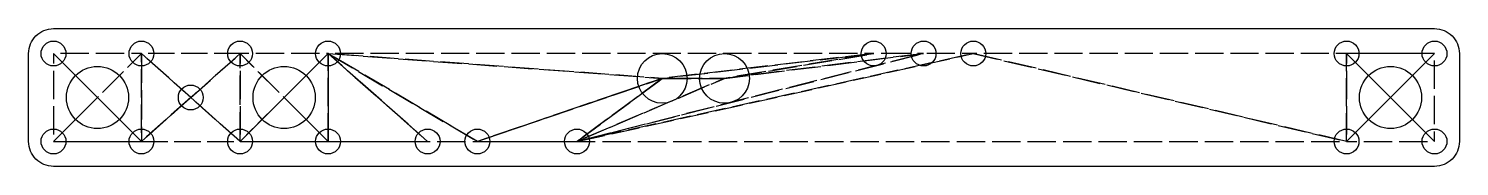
# Model space of a CAD drawing. Header units: millimetres. Extents: x -11 to 219, y -11 to 11.
import ezdxf

# ---------------------------------------------------------------- set-up
doc = ezdxf.new("R2010")
doc.units = ezdxf.units.MM
doc.linetypes.add('DASHED', pattern=[0.2067, 0.1654, -0.0413])

msp = doc.modelspace()

# ---------------------------------------------------------------- linework, layer by layer
at = {"flags": 128}
msp.add_lwpolyline([(214.93, -11.07), (-7.07, -11.07, -0.414214), (-11.07, -7.07), (-11.07, 7.07, -0.414214), (-7.07, 11.07), (214.93, 11.07, -0.414214), (218.93, 7.07), (218.93, -7.07, -0.414214)], format="xyb", close=True, dxfattribs=at)
at = {"linetype": 'DASHED', "ltscale": 27.529541, "flags": 128}
for points in [[(-7.07, -7.07), (0, 0), (-7.07, 7.07)], [(-7.07, -7.07), (0, 0), (-7.07, 7.07)], [(-7.07, 7.07), (0, 0), (7.07, 7.07)], [(-7.07, 7.07), (0, 0), (7.07, 7.07)], [(0, 0), (7.07, -7.07), (7.07, 7.07)], [(0, 0), (7.07, -7.07), (7.07, 7.07)], [(22.93, -7.07), (30, 0), (22.93, 7.07)], [(22.93, -7.07), (30, 0), (22.93, 7.07)], [(30, 0), (37.07, 7.07), (22.93, 7.07)], [(30, 0), (37.07, 7.07), (22.93, 7.07)], [(37.07, -7.07), (37.07, 7.07), (30, 0)], [(37.07, -7.07), (37.07, 7.07), (30, 0)], [(214.93, 7.07), (200.79, 7.07), (207.86, 0)], [(200.79, -7.07), (207.86, 0), (200.79, 7.07)], [(200.79, -7.07), (207.86, 0), (200.79, 7.07)], [(207.86, 0), (214.93, 7.07), (200.79, 7.07)], [(214.93, 7.07), (207.86, 0), (214.93, -7.07)], [(214.93, 7.07), (207.86, 0), (214.93, -7.07)], [(-7.07, -7.07), (7.07, -7.07), (0, 0)], [(0, 0), (-7.07, -7.07), (7.07, -7.07)], [(22.93, -7.07), (37.07, -7.07), (30, 0)], [(37.07, -7.07), (30, 0), (22.93, -7.07)], [(214.93, -7.07), (207.86, 0), (200.79, -7.07)], [(214.93, -7.07), (207.86, 0), (200.79, -7.07)]]:
    msp.add_lwpolyline(points, close=True, dxfattribs=at)
at = {"linetype": 'DASHED', "ltscale": 28.535723, "flags": 128}
for points in [[(7.07, 7.07), (7.07, -7.07), (15, 0)], [(7.07, 7.07), (7.07, -7.07), (15, 0)], [(22.93, -7.07), (22.93, 7.07), (15, 0)], [(22.93, -7.07), (22.93, 7.07), (15, 0)]]:
    msp.add_lwpolyline(points, close=True, dxfattribs=at)
at = {"linetype": 'DASHED', "ltscale": 25.644987, "flags": 128}
for points in [[(7.07, 7.07), (15, 0), (22.93, 7.07)], [(7.07, 7.07), (15, 0), (22.93, 7.07)], [(7.07, -7.07), (22.93, -7.07), (15, 0)], [(22.93, -7.07), (15, 0), (7.07, -7.07)]]:
    msp.add_lwpolyline(points, close=True, dxfattribs=at)
at = {"linetype": 'DASHED', "ltscale": 27.681713, "flags": 128}
for points in [[(37.07, -7.07), (53.07, -7.07), (37.07, 7.07)], [(37.07, 7.07), (37.07, -7.07), (53.07, -7.07)]]:
    msp.add_lwpolyline(points, close=True, dxfattribs=at)
at = {"linetype": 'DASHED', "ltscale": 27.43803, "flags": 128}
msp.add_lwpolyline([(37.07, 7.07), (90.79, 3.07), (124.79, 7.07)], close=True, dxfattribs=at)
msp.add_lwpolyline([(37.07, 7.07), (90.79, 3.07), (124.79, 7.07)], close=True, dxfattribs=at)
at = {"linetype": 'DASHED', "ltscale": 27.678246, "flags": 128}
msp.add_lwpolyline([(37.07, 7.07), (53.07, -7.07), (61.07, -7.07)], close=True, dxfattribs=at)
msp.add_lwpolyline([(37.07, 7.07), (53.07, -7.07), (61.07, -7.07)], close=True, dxfattribs=at)
at = {"linetype": 'DASHED', "ltscale": 27.363346, "flags": 128}
msp.add_lwpolyline([(37.07, 7.07), (61.07, -7.07), (90.79, 3.07)], close=True, dxfattribs=at)
msp.add_lwpolyline([(37.07, 7.07), (61.07, -7.07), (90.79, 3.07)], close=True, dxfattribs=at)
at = {"linetype": 'DASHED', "ltscale": 27.557087, "flags": 128}
msp.add_lwpolyline([(200.79, -7.07), (140.79, 7.07), (77.07, -7.07)], close=True, dxfattribs=at)
msp.add_lwpolyline([(200.79, -7.07), (140.79, 7.07), (77.07, -7.07)], close=True, dxfattribs=at)
at = {"linetype": 'DASHED', "ltscale": 27.50234, "flags": 128}
msp.add_lwpolyline([(77.07, -7.07), (140.79, 7.07), (132.79, 7.07)], close=True, dxfattribs=at)
msp.add_lwpolyline([(77.07, -7.07), (140.79, 7.07), (132.79, 7.07)], close=True, dxfattribs=at)
at = {"linetype": 'DASHED', "ltscale": 27.94508, "flags": 128}
msp.add_lwpolyline([(77.07, -7.07), (132.79, 7.07), (100.79, 3.07)], close=True, dxfattribs=at)
msp.add_lwpolyline([(77.07, -7.07), (132.79, 7.07), (100.79, 3.07)], close=True, dxfattribs=at)
at = {"linetype": 'DASHED', "ltscale": 27.642935, "flags": 128}
msp.add_lwpolyline([(124.79, 7.07), (90.79, 3.07), (100.79, 3.07)], close=True, dxfattribs=at)
msp.add_lwpolyline([(124.79, 7.07), (90.79, 3.07), (100.79, 3.07)], close=True, dxfattribs=at)
at = {"linetype": 'DASHED', "ltscale": 28.40308, "flags": 128}
msp.add_lwpolyline([(124.79, 7.07), (100.79, 3.07), (132.79, 7.07)], close=True, dxfattribs=at)
msp.add_lwpolyline([(124.79, 7.07), (100.79, 3.07), (132.79, 7.07)], close=True, dxfattribs=at)
at = {"linetype": 'DASHED', "ltscale": 27.371851, "flags": 128}
msp.add_lwpolyline([(200.79, -7.07), (200.79, 7.07), (140.79, 7.07)], close=True, dxfattribs=at)
msp.add_lwpolyline([(200.79, -7.07), (200.79, 7.07), (140.79, 7.07)], close=True, dxfattribs=at)
at = {"linetype": 'DASHED', "ltscale": 28.348991, "flags": 128}
for points in [[(61.07, -7.07), (77.07, -7.07), (90.79, 3.07)], [(77.07, -7.07), (90.79, 3.07), (61.07, -7.07)]]:
    msp.add_lwpolyline(points, close=True, dxfattribs=at)
at = {"linetype": 'DASHED', "ltscale": 28.410278, "flags": 128}
msp.add_lwpolyline([(77.07, -7.07), (100.79, 3.07), (90.79, 3.07)], close=True, dxfattribs=at)
msp.add_lwpolyline([(77.07, -7.07), (100.79, 3.07), (90.79, 3.07)], close=True, dxfattribs=at)
for centre, radius in [((-7.07, 7.07), 2), ((7.07, 7.07), 2), ((22.93, 7.07), 2), ((37.07, 7.07), 2), ((90.79, 3.07), 4), ((100.79, 3.07), 4), ((124.79, 7.07), 2), ((132.79, 7.07), 2), ((140.79, 7.07), 2), ((200.79, 7.07), 2), ((214.93, 7.07), 2), ((0, 0), 5), ((30, 0), 5), ((207.86, 0), 5), ((15, 0), 2), ((-7.07, -7.07), 2), ((7.07, -7.07), 2), ((22.93, -7.07), 2), ((37.07, -7.07), 2), ((53.07, -7.07), 2), ((61.07, -7.07), 2), ((77.07, -7.07), 2), ((200.79, -7.07), 2), ((214.93, -7.07), 2)]:
    msp.add_circle(centre, radius)

doc.saveas('drawing.dxf')
